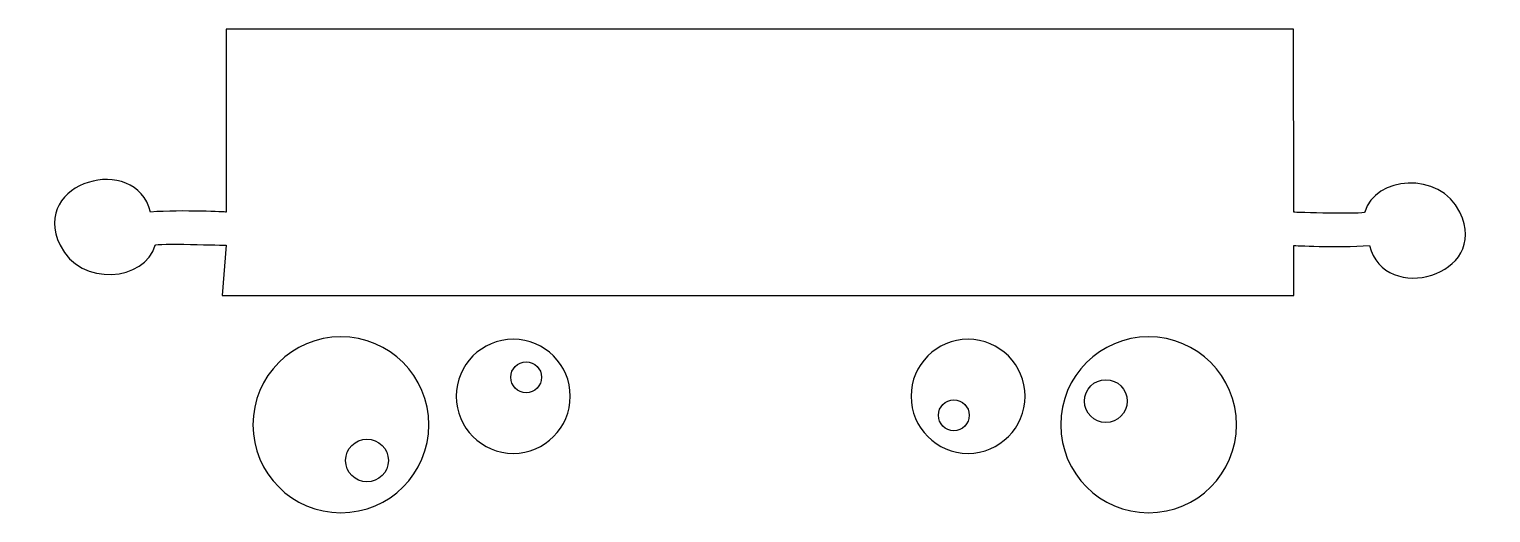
# Model space of a CAD drawing. Header units: centimetres. Extents: x -11.5 to 11.5, y -3.8 to 3.8.
import ezdxf

# ---------------------------------------------------------------- set-up
doc = ezdxf.new("R2010")
doc.units = ezdxf.units.CM
doc.header["$MEASUREMENT"] = 0
doc.layers.add('Camada 1', color=7, linetype='Continuous')

msp = doc.modelspace()

# ---------------------------------------------------------------- linework, layer by layer
at = {"layer": 'Camada 1', "color": 250}
for points, knots in [([(-8.38764, 0.40341), (-8.38764, 0.40341), (-9.50201, 0.44095), (-9.50201, 0.40341), (-9.50201, 0.40341), (-9.65129, -0.1565), (-10.6766, -0.25739), (-10.99482, 0.40341), (-10.99482, 0.40341), (-11.48001, 1.41102), (-9.80057, 1.85907), (-9.57655, 0.92588), (-9.57655, 0.92588), (-9.05397, 0.96308), (-8.38764, 0.92588), (-8.38764, 0.92588), (-8.38764, 0.92588), (-8.38764, 0.92588), (-8.38764, 3.79674), (-8.38764, 3.79674), (-8.38764, 3.79674), (-8.38764, 3.79674), (8.38224, 3.79674), (8.38224, 3.79674), (8.38224, 3.79674), (8.38224, 3.79674), (8.38761, 0.92273), (8.38761, 0.92273), (8.38761, 0.92273), (8.38761, 0.92273), (9.50204, 0.88519), (9.50204, 0.92273), (9.50204, 0.92273), (9.65132, 1.48261), (10.67668, 1.58353), (10.99479, 0.92273), (10.99479, 0.92273), (11.48017, -0.08488), (9.80057, -0.53293), (9.57665, 0.40026), (9.57665, 0.40026), (9.05397, 0.36317), (8.38761, 0.40026), (8.38761, 0.40026), (8.38761, 0.40026), (8.38761, 0.40026), (8.38761, -0.38344), (8.38761, -0.38344), (8.38761, -0.38344), (8.38761, -0.38344), (-8.45016, -0.38343), (-8.45016, -0.38343), (-8.45016, -0.38343), (-8.45016, -0.38343), (-8.38764, 0.40341), (-8.38764, 0.40341)], [0, 0, 0, 0, 0.06666667, 0.06666667, 0.06666667, 0.06666667, 0.13333333, 0.13333333, 0.13333333, 0.13333333, 0.2, 0.2, 0.2, 0.2, 0.26666667, 0.26666667, 0.26666667, 0.26666667, 0.33333333, 0.33333333, 0.33333333, 0.33333333, 0.4, 0.4, 0.4, 0.4, 0.46666667, 0.46666667, 0.46666667, 0.46666667, 0.53333333, 0.53333333, 0.53333333, 0.53333333, 0.6, 0.6, 0.6, 0.6, 0.66666667, 0.66666667, 0.66666667, 0.66666667, 0.73333333, 0.73333333, 0.73333333, 0.73333333, 0.8, 0.8, 0.8, 0.8, 0.86666667, 0.86666667, 0.86666667, 0.86666667, 1, 1, 1, 1]), ([(-7.96512, -2.41549), (-7.96512, -1.6528), (-7.34679, -1.03426), (-6.58405, -1.03426), (-6.58405, -1.03426), (-5.82126, -1.03426), (-5.20298, -1.6528), (-5.20298, -2.41549), (-5.20298, -2.41549), (-5.20298, -3.17828), (-5.82126, -3.79672), (-6.58405, -3.79672), (-6.58405, -3.79672), (-7.34679, -3.79674), (-7.96512, -3.17831), (-7.96512, -2.41549)], [0, 0, 0, 0, 0.2, 0.2, 0.2, 0.2, 0.4, 0.4, 0.4, 0.4, 0.6, 0.6, 0.6, 0.6, 1, 1, 1, 1]), ([(-4.77237, -1.96757), (-4.77237, -1.47304), (-4.37137, -1.07214), (-3.87665, -1.07214), (-3.87665, -1.07214), (-3.38193, -1.07214), (-2.98093, -1.47301), (-2.98093, -1.96757), (-2.98093, -1.96757), (-2.98093, -2.462), (-3.38193, -2.86353), (-3.87665, -2.86353), (-3.87665, -2.86353), (-4.37137, -2.86353), (-4.77237, -2.46197), (-4.77237, -1.96757)], [0, 0, 0, 0, 0.2, 0.2, 0.2, 0.2, 0.4, 0.4, 0.4, 0.4, 0.6, 0.6, 0.6, 0.6, 1, 1, 1, 1]), ([(2.37302, -1.96757), (2.37302, -1.47304), (2.77402, -1.07214), (3.26866, -1.07214), (3.26866, -1.07214), (3.7634, -1.07214), (4.16441, -1.47301), (4.16441, -1.96757), (4.16441, -1.96757), (4.16441, -2.462), (3.76341, -2.86353), (3.26866, -2.86353), (3.26866, -2.86353), (2.77405, -2.86353), (2.37302, -2.46197), (2.37302, -1.96757)], [0, 0, 0, 0, 0.2, 0.2, 0.2, 0.2, 0.4, 0.4, 0.4, 0.4, 0.6, 0.6, 0.6, 0.6, 1, 1, 1, 1]), ([(4.72432, -2.41549), (4.72432, -1.6528), (5.34262, -1.03426), (6.10531, -1.03426), (6.10531, -1.03426), (6.86824, -1.03426), (7.48644, -1.6528), (7.48644, -2.41549), (7.48644, -2.41549), (7.48644, -3.17828), (6.86824, -3.79672), (6.10531, -3.79672), (6.10531, -3.79672), (5.34265, -3.79674), (4.72432, -3.17831), (4.72432, -2.41549)], [0, 0, 0, 0, 0.2, 0.2, 0.2, 0.2, 0.4, 0.4, 0.4, 0.4, 0.6, 0.6, 0.6, 0.6, 1, 1, 1, 1]), ([(-3.67347, -1.91103), (-3.53991, -1.91103), (-3.4314, -1.80287), (-3.4314, -1.66923), (-3.4314, -1.66923), (-3.4314, -1.53535), (-3.53991, -1.42722), (-3.67347, -1.42722), (-3.67347, -1.42722), (-3.80727, -1.42722), (-3.91559, -1.53538), (-3.91559, -1.66923), (-3.91559, -1.66923), (-3.9156, -1.80287), (-3.80727, -1.91103), (-3.67347, -1.91103)], [0, 0, 0, 0, 0.2, 0.2, 0.2, 0.2, 0.4, 0.4, 0.4, 0.4, 0.6, 0.6, 0.6, 0.6, 1, 1, 1, 1]), ([(5.43338, -2.37829), (5.61899, -2.37829), (5.76924, -2.22822), (5.76924, -2.04253), (5.76924, -2.04253), (5.76924, -1.85695), (5.61896, -1.7068), (5.43338, -1.7068), (5.43338, -1.7068), (5.2478, -1.7068), (5.09752, -1.85698), (5.09752, -2.04253), (5.09752, -2.04253), (5.09752, -2.22822), (5.2478, -2.37829), (5.43338, -2.37829)], [0, 0, 0, 0, 0.2, 0.2, 0.2, 0.2, 0.4, 0.4, 0.4, 0.4, 0.6, 0.6, 0.6, 0.6, 1, 1, 1, 1]), ([(3.04475, -2.50812), (3.17852, -2.50812), (3.28676, -2.40006), (3.28676, -2.26642), (3.28676, -2.26642), (3.28676, -2.13246), (3.17849, -2.0243), (3.04475, -2.0243), (3.04475, -2.0243), (2.91111, -2.0243), (2.80266, -2.13246), (2.80266, -2.26642), (2.80266, -2.26642), (2.80265, -2.40006), (2.9111, -2.50812), (3.04475, -2.50812)], [0, 0, 0, 0, 0.2, 0.2, 0.2, 0.2, 0.4, 0.4, 0.4, 0.4, 0.6, 0.6, 0.6, 0.6, 1, 1, 1, 1]), ([(-6.1741, -3.31126), (-5.98844, -3.31126), (-5.83813, -3.16108), (-5.83813, -2.9755), (-5.83813, -2.9755), (-5.83813, -2.78979), (-5.98847, -2.63977), (-6.1741, -2.63977), (-6.1741, -2.63977), (-6.35971, -2.63977), (-6.50996, -2.78982), (-6.50996, -2.9755), (-6.50996, -2.9755), (-6.50997, -3.16108), (-6.35968, -3.31126), (-6.1741, -3.31126)], [0, 0, 0, 0, 0.2, 0.2, 0.2, 0.2, 0.4, 0.4, 0.4, 0.4, 0.6, 0.6, 0.6, 0.6, 1, 1, 1, 1])]:
    msp.add_open_spline(points, degree=3, knots=knots, dxfattribs=at)

doc.saveas('drawing.dxf')
